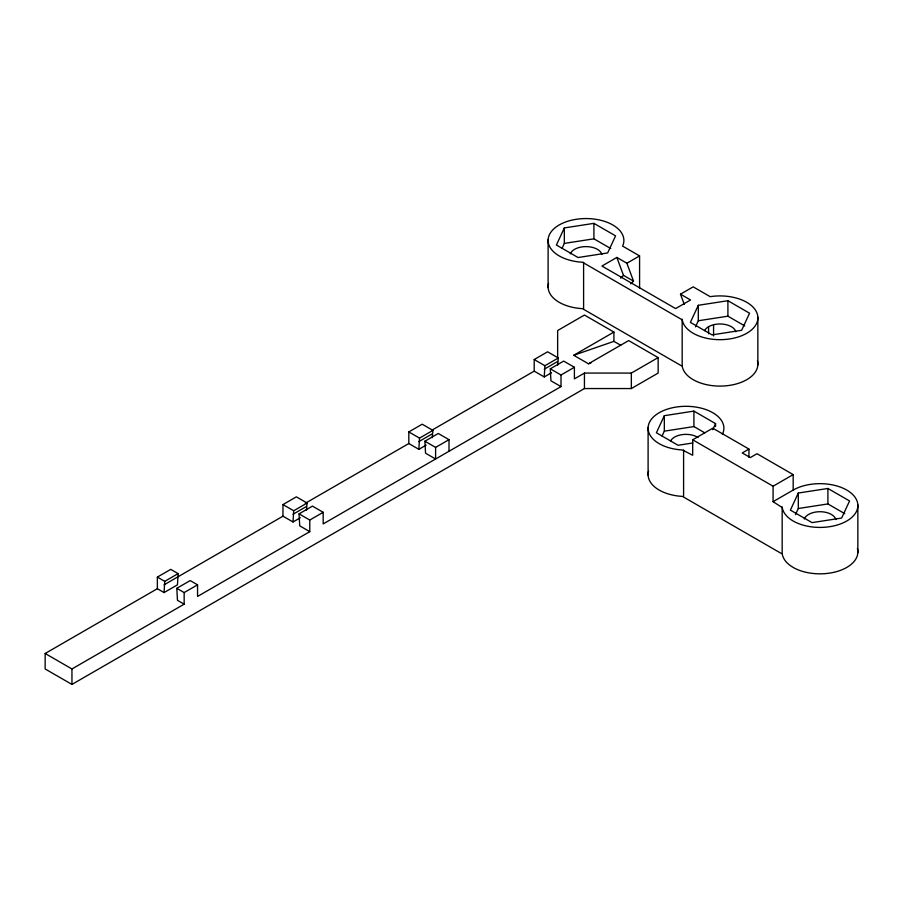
<?xml version="1.0" encoding="UTF-8"?>
<svg xmlns="http://www.w3.org/2000/svg" width="903" height="903" viewBox="0 0 903 903"><rect width="100%" height="100%" fill="white"/><g stroke="black" fill="none" stroke-linecap="round" stroke-linejoin="round"><path stroke-width="1.35" d="M157.359 588.7L164.064 592.571L164.73 581.351L178.128 573.619L170.757 569.364L157.359 577.096L157.359 588.7L45.15 653.49L45.15 668.965L71.947 684.429L584.444 388.55L631.344 388.55L658.14 373.074L658.14 357.599L628.657 340.589L588.463 363.785L573.721 355.285L613.916 332.078L613.916 341.357L620.722 345.285M178.128 573.619L177.462 584.839L164.064 592.571M293.024 521.979L293.689 510.771L307.088 503.027L296.376 496.842L282.978 504.574L282.978 516.177L293.024 521.979L300.338 517.769M306.422 510.376L307.088 503.027M426.16 445.111L418.857 449.333L419.523 438.124L432.921 430.381L422.209 424.196L408.811 431.927L408.811 443.531L305.327 503.276M432.255 437.729L432.921 430.381M551.552 372.725L544.249 376.946L544.915 365.726L558.314 357.983L547.602 351.798L534.204 359.541L534.204 371.144L431.939 430.178M557.648 365.343L558.314 357.983M564.33 227.928L556.406 245.018L578.055 257.524L607.651 252.942L615.575 235.864L593.914 223.357L564.33 227.928L564.33 243.404L562.061 248.28M698.312 305.293L690.389 322.371L712.049 334.878L741.634 330.295L749.558 313.217L727.908 300.71L698.312 305.293L698.312 320.757L695.479 326.863M715.571 426.419L715.571 423.609L693.91 411.102L664.326 415.685L656.402 432.763L678.063 445.269L692.849 442.978M662.057 436.036L664.326 431.16L664.326 415.685M712.738 429.715L715.571 423.609M798.308 493.038L790.385 510.116L812.045 522.623L841.63 518.051L849.565 500.962L827.904 488.467L798.308 493.038L798.308 508.513L795.475 514.608M620.621 278.124L623.465 275.325L616.851 257.434L601.929 266.046L675.625 308.589L690.535 299.977L680.49 294.175L693.177 286.849L710.176 296.669L711.711 296.444A37.892 21.875 0 0 1 757.267 313.917A37.892 21.875 0 0 1 725.12 339.472A37.892 21.875 0 0 1 682.25 319.854L582.424 262.22A37.892 21.875 0 0 1 548.437 237.466A37.892 21.875 0 0 1 592.695 218.898A37.892 21.875 0 0 1 622.968 245.21L622.585 246.09L639.584 255.91L639.584 287.933M630.768 283.835L633.511 281.126L626.896 263.236L616.851 257.434M626.896 263.236L639.584 255.91M164.064 584.839L282.978 516.177M293.024 514.247L306.422 506.515M418.857 441.601L432.255 433.869M544.249 369.203L557.648 361.471M323.172 512.317L309.774 520.049L309.774 531.653L299.728 525.851L299.051 513.863L312.449 506.12L323.172 512.317L323.172 523.921L561 386.608L561 375.005L574.398 367.273L574.398 378.876L584.444 373.074L631.344 373.074L658.14 357.599M449.005 439.671L435.607 447.403L435.607 459.006L425.55 453.204L424.884 441.217L438.282 433.474L449.005 439.671L449.005 451.274M561 386.608L550.943 380.806L550.277 368.819L563.675 361.087L574.398 367.273M197.554 584.839L184.156 592.571L184.156 604.175L177.462 600.303L176.796 588.316L190.194 580.584L197.554 584.839L197.554 596.443L309.774 531.653M45.15 653.49L71.947 668.965L184.156 604.175M722.377 434.298A37.892 21.875 0 0 0 694.249 406.835A37.892 21.875 0 0 0 648.557 424.76A37.892 21.875 0 0 0 682.42 449.976L692.68 455.259L692.68 439.795L712.783 428.191L748.959 449.073L748.959 457.347M748.959 449.073L742.255 452.945L750.303 457.584L756.996 453.712L793.173 474.606L793.173 490.069L773.081 501.673L773.081 486.209L692.68 439.795M773.081 486.209L793.173 474.606M573.721 355.285L613.916 341.357M588.463 363.785L591.059 362.893M564.33 243.404L593.914 238.821L610.767 248.551M698.312 320.757L727.908 316.185L744.749 325.904M664.326 431.16L693.91 426.577L704.746 432.83M798.308 508.513L827.904 503.93L844.745 513.66M757.403 360.782A37.892 21.875 0 0 1 724.725 385.92A37.892 21.875 0 0 1 682.25 366.268L582.424 308.634A37.892 21.875 0 0 1 548.561 283.429M857.399 548.539A37.892 21.875 0 0 1 824.721 573.665A37.892 21.875 0 0 1 782.246 554.013L682.42 496.39A37.892 21.875 0 0 1 648.557 471.185M623.465 275.325L633.511 281.126M613.916 332.078L584.444 315.057L557.648 330.532L557.648 358.186M534.204 359.541L544.915 365.726M550.277 368.819L561 375.005M773.081 501.673L782.246 507.599A37.892 21.875 0 0 0 832.058 526.28A37.892 21.875 0 0 0 852.184 494.02A37.892 21.875 0 0 0 793.173 490.069M534.204 371.144L544.249 376.946M408.811 431.927L419.523 438.124M424.884 441.217L435.607 447.403M408.811 443.531L418.857 449.333M282.978 504.574L293.689 510.771M299.051 513.863L309.774 520.049M157.359 577.096L164.73 581.351M176.796 588.316L184.156 592.571M680.49 294.175L684.271 304.401M857.85 504.856L857.85 552.647M827.904 488.467L827.904 503.93M782.167 506.922L782.167 553.336M757.854 317.111L757.854 364.891M727.908 300.71L727.908 316.185M713.573 324.73L713.573 335.984M708.584 326.694L708.584 333.726M693.91 411.102L693.91 426.577M683.594 450.01L683.594 496.424M682.171 319.177L682.171 365.591M648.106 427.503L648.106 475.294M631.344 373.074L631.344 388.55M593.914 223.357L593.914 238.821M584.444 373.074L584.444 388.55M583.598 262.265L583.598 308.679M548.11 239.746L548.11 287.538M71.947 668.965L71.947 684.429M804.257 518.988A16.107 9.301 0 0 1 820.477 511.719A16.107 9.301 0 0 1 835.885 519.564M670.523 441.07A16.107 9.301 0 0 1 682.476 434.58A16.107 9.301 0 0 1 698.064 437.515M704.509 330.667A16.107 9.301 0 0 1 720.989 323.985A16.107 9.301 0 0 1 735.877 331.807M570.267 253.878A16.107 9.301 0 0 1 586.499 246.609A16.107 9.301 0 0 1 601.895 254.454"/></g></svg>
